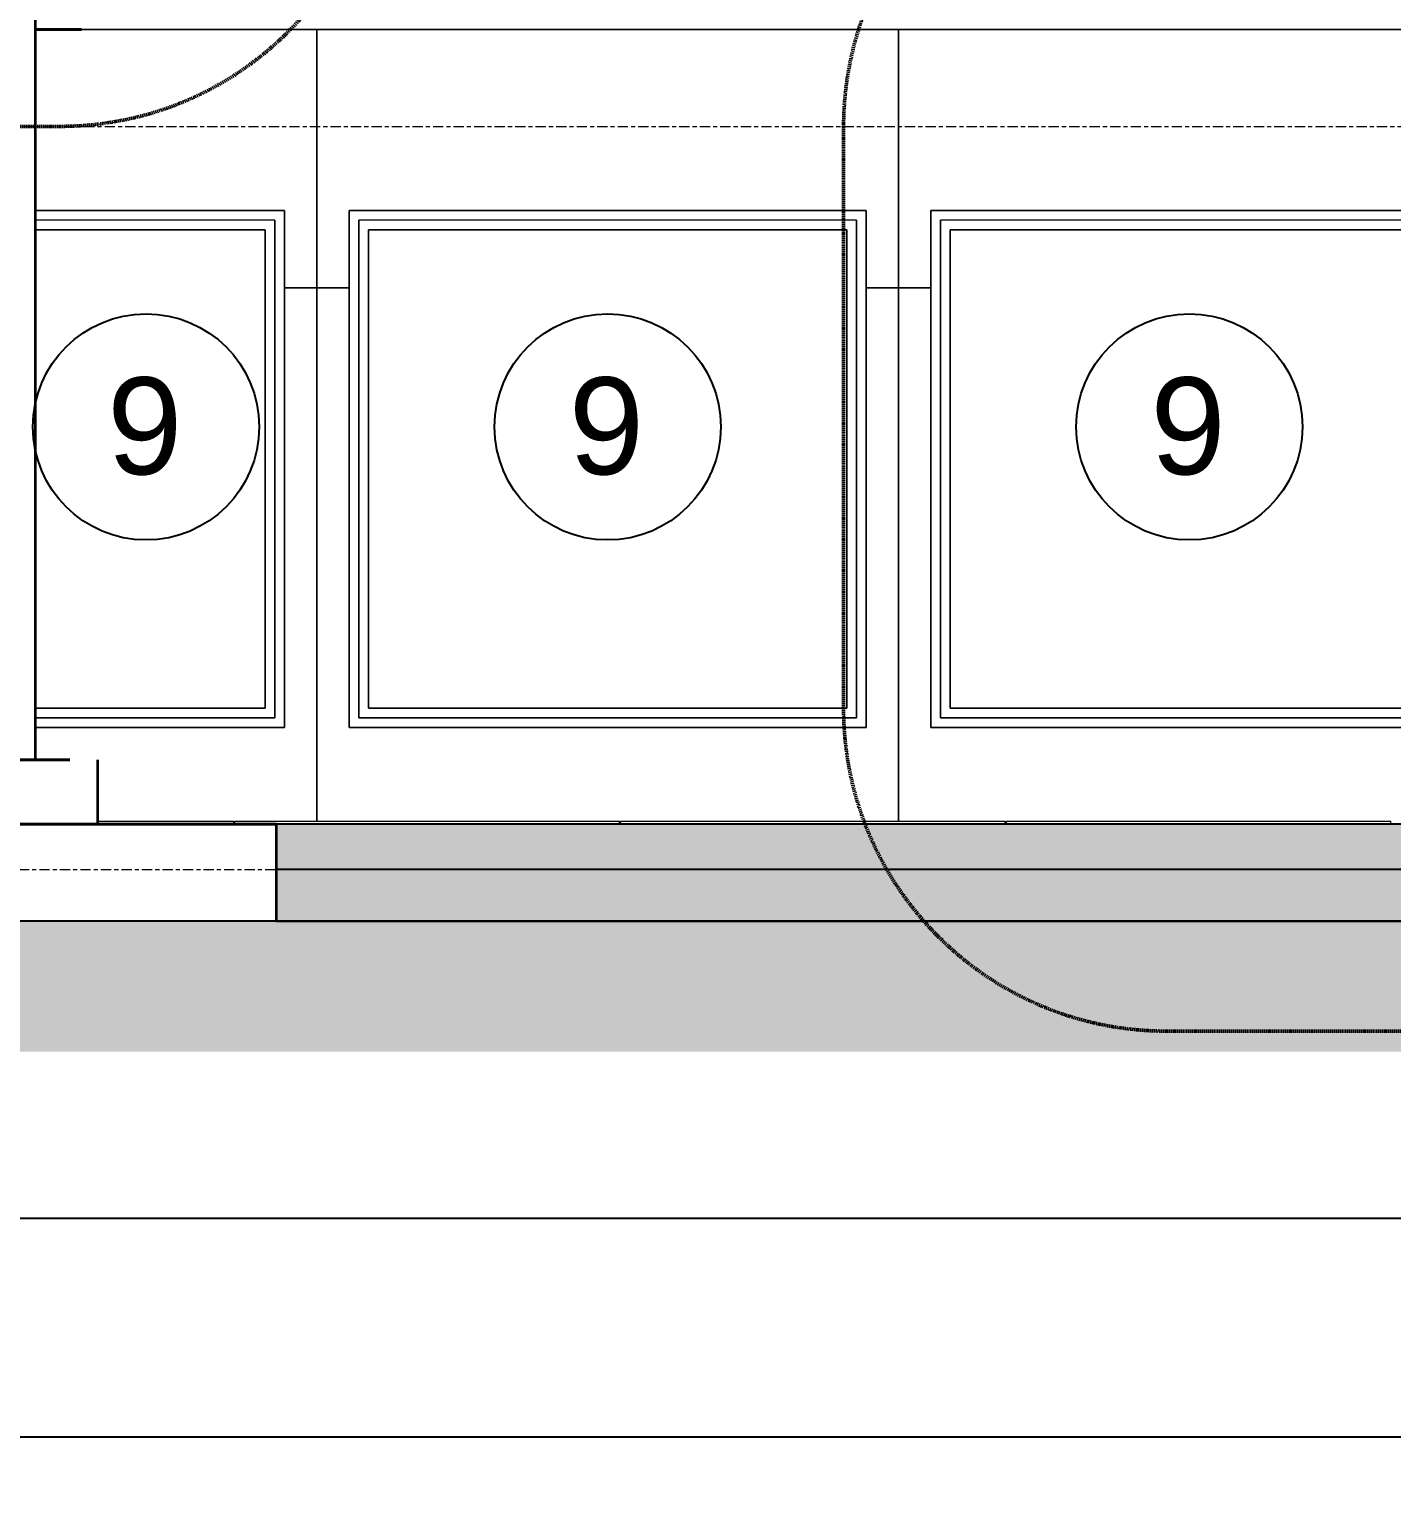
# Model space of a CAD drawing. Header units: millimetres. Extents: x 652554 to 1678317, y -308114 to 170803.
# Drawn here: x 750913 to 753021, y -100759 to -98481 of the extents above; entities that cross this region are included whole.
import ezdxf

# ---------------------------------------------------------------- set-up
doc = ezdxf.new("R2010")
doc.units = ezdxf.units.MM
doc.linetypes.add('Centre', pattern=[31.75, 6.35, -4.7625, 15.875, -4.7625])
doc.linetypes.add('DPA_Hidden 50', pattern=[3, 2, -1])
for name, color, linetype, lineweight in [('A-ANNO-DIMS', 7, 'Continuous', 9), ('A-ANNO-IDEN', 7, 'Continuous', 25), ('A-COLS-E', 7, 'Continuous', 35), ('A-DETL-GENF', 7, 'Continuous', 35), ('A-DETL-THIN', 7, 'Continuous', 25), ('A-FLOR-FNSH', 7, 'Continuous', 70), ('A-FLOR-LEVL', 7, 'Continuous', 9), ('A-FLOR-PATT', 7, 'Continuous', 70), ('A-GENM', 7, 'Continuous', 9), ('A-GLAZ-CURT', 7, 'Continuous', 9), ('E-LITE-EQPM', 7, 'Continuous', 35)]:
    doc.layers.add(name, color=color, linetype=linetype, lineweight=lineweight)
doc.styles.add('Arial_2', font='arial.ttf', dxfattribs={"height": 3})
doc.dimstyles.new('DPA-DIM-3_0_C-C', dxfattribs={"dimscale": 304.8, "dimtxt": 153.03891, "dimasz": 0.246063, "dimexe": 0.328084, "dimexo": 0.0625, "dimgap": 0.082021, "dimtad": 1, "dimdec": 0, "dimzin": 0, "dimdsep": 46, "dimtxsty": 'Arial_2', "dimblk1": 'DOTBLANK', "dimblk2": 'DOTBLANK', "dimsah": 1, "dimcen": 0.09, "dimdle": 0.328084, "dimclrd": 7, "dimclre": 7, "dimclrt": 7, "dimadec": 8, "dimazin": 0, "dimtfac": 1, "dimtdec": 4, "dimtix": 1, "dimtmove": 0, "dimatfit": 3, "dimfxl": 0.656168, "dimfxlon": 1, "dimtvp": 1, "dimtolj": 1, "dimtzin": 0, "dimarcsym": 2})
doc.dimstyles.new('DPA-DIM-3_0_T-T', dxfattribs={"dimscale": 304.8, "dimtxt": 153.03891, "dimasz": 0.328084, "dimexe": 0.328084, "dimexo": 0.0625, "dimgap": 0.082021, "dimtad": 1, "dimdec": 0, "dimzin": 0, "dimdsep": 46, "dimtxsty": 'Arial_2', "dimblk1": 'OBLIQUE', "dimblk2": 'OBLIQUE', "dimsah": 1, "dimcen": 0.09, "dimdle": 0.328084, "dimclrd": 7, "dimclre": 7, "dimclrt": 7, "dimadec": 8, "dimazin": 0, "dimtfac": 1, "dimtdec": 4, "dimtix": 1, "dimtmove": 0, "dimatfit": 3, "dimfxl": 0.656168, "dimfxlon": 1, "dimtvp": 1, "dimtolj": 1, "dimtzin": 0, "dimarcsym": 2})

# ---------------------------------------------------------------- blocks, each defined once
blk = doc.blocks.new('PPL-C-AECM-1-PP19-SE-M3-0001_rvt-1-2241-01 ENTRANCE 2 ENLARGED ELEVATION 1')
at = {"layer": 'A-FLOR-FNSH', "color": 7, "lineweight": 25}
blk.add_line((-619007.5, 101150), (-628220.8, 101150), dxfattribs=at)
blk = doc.blocks.new('DPA_Rectangular - 250 x 400 mm-V39-2241-01 ENTRANCE 2 ENLARGED ELEVATION 1')
at = {"layer": 'A-COLS-E', "color": 7}
for p, q in [((-628772.4, 102450), (-628695.3, 102450)), ((-628695.3, 102450), (-628772.4, 102450)), ((-628593.7, 102450), (-628522.4, 102450)), ((-628522.4, 102450), (-628593.7, 102450))]:
    blk.add_line(p, q, dxfattribs=at)
blk = doc.blocks.new('DPA_CP_Entrance Facade Base Panel - Facade Base Panel-V137-2241-01 ENTRANCE 2 ENLARGED ELEVATION 1')
at = {"layer": 'A-GLAZ-CURT', "color": 7}
for p, q in [((-629058.3, 102450), (-628695.3, 102450)), ((-628695.3, 102450), (-629058.3, 102450)), ((-629058.3, 101225), (-629058.3, 102450)), ((-629058.3, 102450), (-629058.3, 101225)), ((-628593.7, 102450), (-628158.3, 102450)), ((-628158.3, 102450), (-628593.7, 102450)), ((-628158.3, 102450), (-628158.3, 101225)), ((-628158.3, 102450), (-628158.3, 101225)), ((-629008.3, 101370), (-629008.3, 102170)), ((-629008.3, 102170), (-629008.3, 101370)), ((-629008.3, 102170), (-628695.3, 102170)), ((-628695.3, 102170), (-629008.3, 102170)), ((-628593.7, 102170), (-628208.3, 102170)), ((-628208.3, 102170), (-628593.7, 102170)), ((-628208.3, 102170), (-628208.3, 101370)), ((-628208.3, 101370), (-628208.3, 102170)), ((-628993.3, 101385), (-628993.3, 102155)), ((-628695.3, 102155), (-628993.3, 102155)), ((-628993.3, 102155), (-628993.3, 101385)), ((-628695.3, 102155), (-628993.3, 102155)), ((-628223.3, 102155), (-628593.7, 102155)), ((-628223.3, 102155), (-628593.7, 102155)), ((-628223.3, 102155), (-628223.3, 101385)), ((-628223.3, 101385), (-628223.3, 102155)), ((-628978.3, 101400), (-628978.3, 102140)), ((-628695.3, 102140), (-628978.3, 102140)), ((-628978.3, 102140), (-628978.3, 101400)), ((-628695.3, 102140), (-628978.3, 102140)), ((-628978.3, 102140), (-628978.3, 101400)), ((-628695.3, 102140), (-628978.3, 102140)), ((-628978.3, 102140), (-628695.3, 102140)), ((-628978.3, 101400), (-628978.3, 102140)), ((-628238.3, 102140), (-628593.7, 102140)), ((-628238.3, 102140), (-628593.7, 102140)), ((-628238.3, 102140), (-628593.7, 102140)), ((-628593.7, 102140), (-628238.3, 102140)), ((-628238.3, 102140), (-628238.3, 101400)), ((-628238.3, 101400), (-628238.3, 102140)), ((-628238.3, 101400), (-628238.3, 102140)), ((-628238.3, 102140), (-628238.3, 101400)), ((-629058.3, 102050), (-629008.3, 102050)), ((-629008.3, 102050), (-629058.3, 102050)), ((-629058.3, 101225), (-629058.3, 102050)), ((-629058.3, 102050), (-629058.3, 101225)), ((-628208.3, 102050), (-628158.3, 102050)), ((-628158.3, 102050), (-628208.3, 102050)), ((-628158.3, 102050), (-628158.3, 101225)), ((-628158.3, 102050), (-628158.3, 101225)), ((-628695.3, 101400), (-628978.3, 101400)), ((-628978.3, 101400), (-628695.3, 101400)), ((-628978.3, 101400), (-628695.3, 101400)), ((-628695.3, 101400), (-628978.3, 101400)), ((-628238.3, 101400), (-628593.7, 101400)), ((-628593.7, 101400), (-628238.3, 101400)), ((-628593.7, 101400), (-628238.3, 101400)), ((-628238.3, 101400), (-628593.7, 101400)), ((-628695.3, 101370), (-629008.3, 101370)), ((-629008.3, 101370), (-628695.3, 101370)), ((-628695.3, 101385), (-628993.3, 101385)), ((-628993.3, 101385), (-628695.3, 101385)), ((-628223.3, 101385), (-628593.7, 101385)), ((-628593.7, 101385), (-628223.3, 101385)), ((-628208.3, 101370), (-628593.7, 101370)), ((-628593.7, 101370), (-628208.3, 101370)), ((-628884, 101220), (-628882.1, 101220)), ((-628882.1, 101220), (-628884, 101220)), ((-628884, 101220), (-628882.1, 101220)), ((-628882.1, 101220), (-628884, 101220)), ((-628287.1, 101220), (-628285.2, 101220)), ((-628285.2, 101220), (-628287.1, 101220)), ((-628287.1, 101220), (-628285.2, 101220)), ((-628285.2, 101220), (-628287.1, 101220))]:
    blk.add_line(p, q, dxfattribs=at)
blk = doc.blocks.new('DPA_CP_Entrance Facade Base Panel - Facade Base Panel-V138-2241-01 ENTRANCE 2 ENLARGED ELEVATION 1')
at = {"layer": 'A-GLAZ-CURT', "color": 7}
for p, q in [((-628158.3, 102450), (-627258.3, 102450)), ((-627258.3, 102450), (-628158.3, 102450)), ((-628158.3, 101225), (-628158.3, 102450)), ((-628158.3, 102450), (-628158.3, 101225)), ((-627258.3, 102450), (-627258.3, 101225)), ((-627258.3, 102450), (-627258.3, 101225)), ((-628108.3, 101370), (-628108.3, 102170)), ((-628108.3, 102170), (-628108.3, 101370)), ((-628108.3, 102170), (-627308.3, 102170)), ((-627308.3, 102170), (-628108.3, 102170)), ((-627308.3, 102170), (-627308.3, 101370)), ((-627308.3, 101370), (-627308.3, 102170)), ((-628093.3, 101385), (-628093.3, 102155)), ((-627323.3, 102155), (-628093.3, 102155)), ((-628093.3, 102155), (-628093.3, 101385)), ((-627323.3, 102155), (-628093.3, 102155)), ((-627323.3, 102155), (-627323.3, 101385)), ((-627323.3, 101385), (-627323.3, 102155)), ((-628078.3, 101400), (-628078.3, 102140)), ((-627338.3, 102140), (-628078.3, 102140)), ((-628078.3, 102140), (-628078.3, 101400)), ((-627338.3, 102140), (-628078.3, 102140)), ((-628078.3, 102140), (-628078.3, 101400)), ((-627338.3, 102140), (-628078.3, 102140)), ((-628078.3, 102140), (-627338.3, 102140)), ((-628078.3, 101400), (-628078.3, 102140)), ((-627338.3, 102140), (-627338.3, 101400)), ((-627338.3, 101400), (-627338.3, 102140)), ((-627338.3, 101400), (-627338.3, 102140)), ((-627338.3, 102140), (-627338.3, 101400)), ((-628158.3, 102050), (-628108.3, 102050)), ((-628108.3, 102050), (-628158.3, 102050)), ((-628158.3, 101225), (-628158.3, 102050)), ((-628158.3, 102050), (-628158.3, 101225)), ((-627308.3, 102050), (-627258.3, 102050)), ((-627258.3, 102050), (-627308.3, 102050)), ((-627258.3, 102050), (-627258.3, 101225)), ((-627258.3, 102050), (-627258.3, 101225)), ((-627338.3, 101400), (-628078.3, 101400)), ((-628078.3, 101400), (-627338.3, 101400)), ((-628078.3, 101400), (-627338.3, 101400)), ((-627338.3, 101400), (-628078.3, 101400)), ((-627308.3, 101370), (-628108.3, 101370)), ((-628108.3, 101370), (-627308.3, 101370)), ((-627323.3, 101385), (-628093.3, 101385)), ((-628093.3, 101385), (-627323.3, 101385)), ((-627690.2, 101220), (-627688.7, 101220)), ((-627688.7, 101220), (-627690.2, 101220)), ((-627690.2, 101220), (-627688.7, 101220)), ((-627688.7, 101220), (-627690.2, 101220))]:
    blk.add_line(p, q, dxfattribs=at)
blk = doc.blocks.new('DPA_CP_Entrance Facade Base Panel - Facade Base Panel-V139-2241-01 ENTRANCE 2 ENLARGED ELEVATION 1')
at = {"layer": 'A-GLAZ-CURT', "color": 7}
for p, q in [((-627258.3, 102450), (-626358.3, 102450)), ((-626358.3, 102450), (-627258.3, 102450)), ((-627258.3, 101225), (-627258.3, 102450)), ((-627258.3, 102450), (-627258.3, 101225)), ((-626358.3, 102450), (-626358.3, 101225)), ((-626358.3, 102450), (-626358.3, 101225)), ((-627208.3, 101370), (-627208.3, 102170)), ((-627208.3, 102170), (-627208.3, 101370)), ((-627208.3, 102170), (-626408.3, 102170)), ((-626408.3, 102170), (-627208.3, 102170)), ((-626408.3, 102170), (-626408.3, 101370)), ((-626408.3, 101370), (-626408.3, 102170)), ((-627193.3, 101385), (-627193.3, 102155)), ((-626423.3, 102155), (-627193.3, 102155)), ((-627193.3, 102155), (-627193.3, 101385)), ((-626423.3, 102155), (-627193.3, 102155)), ((-626423.3, 102155), (-626423.3, 101385)), ((-626423.3, 101385), (-626423.3, 102155)), ((-627178.3, 101400), (-627178.3, 102140)), ((-626438.3, 102140), (-627178.3, 102140)), ((-627178.3, 102140), (-627178.3, 101400)), ((-626438.3, 102140), (-627178.3, 102140)), ((-627178.3, 102140), (-627178.3, 101400)), ((-626438.3, 102140), (-627178.3, 102140)), ((-627178.3, 102140), (-626438.3, 102140)), ((-627178.3, 101400), (-627178.3, 102140)), ((-626438.3, 102140), (-626438.3, 101400)), ((-626438.3, 101400), (-626438.3, 102140)), ((-626438.3, 101400), (-626438.3, 102140)), ((-626438.3, 102140), (-626438.3, 101400)), ((-627258.3, 102050), (-627208.3, 102050)), ((-627208.3, 102050), (-627258.3, 102050)), ((-627258.3, 101225), (-627258.3, 102050)), ((-627258.3, 102050), (-627258.3, 101225)), ((-626408.3, 102050), (-626358.3, 102050)), ((-626358.3, 102050), (-626408.3, 102050)), ((-626358.3, 102050), (-626358.3, 101225)), ((-626358.3, 102050), (-626358.3, 101225)), ((-626438.3, 101400), (-627178.3, 101400)), ((-627178.3, 101400), (-626438.3, 101400)), ((-627178.3, 101400), (-626438.3, 101400)), ((-626438.3, 101400), (-627178.3, 101400)), ((-626408.3, 101370), (-627208.3, 101370)), ((-627208.3, 101370), (-626408.3, 101370)), ((-626423.3, 101385), (-627193.3, 101385)), ((-627193.3, 101385), (-626423.3, 101385)), ((-627093.3, 101220), (-627091.4, 101220)), ((-627091.4, 101220), (-627093.3, 101220)), ((-627093.3, 101220), (-627091.4, 101220)), ((-627091.4, 101220), (-627093.3, 101220)), ((-626496.4, 101220), (-626494.5, 101220)), ((-626494.5, 101220), (-626496.4, 101220)), ((-626496.4, 101220), (-626494.5, 101220)), ((-626494.5, 101220), (-626496.4, 101220))]:
    blk.add_line(p, q, dxfattribs=at)
blk = doc.blocks.new('DPA_Drainage Gutter_Landscape_Type A - DPA_Drainage Gutter_Landscape_Type A-17959221-2241-01 ENTRANCE 2 ENLARGED ELEVATION 1')
at = {"layer": 'A-GENM', "color": 7}
for p, q in [((-628497.8, 101225), (-628287.1, 101225)), ((-628497.8, 101225), (-628488.1, 101225)), ((-628497.8, 101225), (-628488.1, 101225)), ((-628497.8, 101225), (-628294.1, 101225)), ((-628497.8, 101225), (-628294.1, 101225)), ((-628481.1, 101225), (-628468.1, 101225)), ((-628481.1, 101225), (-628468.1, 101225)), ((-628461.1, 101225), (-628448.1, 101225)), ((-628461.1, 101225), (-628448.1, 101225)), ((-628441.1, 101225), (-628428.1, 101225)), ((-628441.1, 101225), (-628428.1, 101225)), ((-628421.1, 101225), (-628408.7, 101225)), ((-628421.1, 101225), (-628408.7, 101225)), ((-628401.1, 101225), (-628388.1, 101225)), ((-628401.1, 101225), (-628388.1, 101225)), ((-628381.1, 101225), (-628368.1, 101225)), ((-628381.1, 101225), (-628368.1, 101225)), ((-628361.1, 101225), (-628348.1, 101225)), ((-628361.1, 101225), (-628348.1, 101225)), ((-628341.1, 101225), (-628328.1, 101225)), ((-628341.1, 101225), (-628328.1, 101225)), ((-628321.1, 101225), (-628308.1, 101225)), ((-628321.1, 101225), (-628308.1, 101225)), ((-628301.1, 101225), (-628294.1, 101225)), ((-628301.1, 101225), (-628294.1, 101225)), ((-628287.1, 101220), (-628287.1, 101225)), ((-628285.2, 101225), (-627690.2, 101225)), ((-628285.2, 101220), (-628285.2, 101225)), ((-628278.2, 101225), (-628271.2, 101225)), ((-628278.2, 101225), (-628271.2, 101225)), ((-628278.2, 101225), (-627697.2, 101225)), ((-628278.2, 101225), (-627697.2, 101225)), ((-628264.2, 101225), (-628251.2, 101225)), ((-628264.2, 101225), (-628251.2, 101225)), ((-628244.2, 101225), (-628231.2, 101225)), ((-628244.2, 101225), (-628231.2, 101225)), ((-628224.2, 101225), (-628211.2, 101225)), ((-628224.2, 101225), (-628211.2, 101225)), ((-628204.2, 101225), (-628191.2, 101225)), ((-628204.2, 101225), (-628191.2, 101225)), ((-628184.2, 101225), (-628171.2, 101225)), ((-628184.2, 101225), (-628171.2, 101225)), ((-628164.2, 101225), (-628151.2, 101225)), ((-628164.2, 101225), (-628151.2, 101225)), ((-628144.2, 101225), (-628131.2, 101225)), ((-628144.2, 101225), (-628131.2, 101225)), ((-628124.2, 101225), (-628111.2, 101225)), ((-628124.2, 101225), (-628111.2, 101225)), ((-628104.2, 101225), (-628091.2, 101225)), ((-628104.2, 101225), (-628091.2, 101225)), ((-628084.2, 101225), (-628071.2, 101225)), ((-628084.2, 101225), (-628071.2, 101225)), ((-628064.2, 101225), (-628051.2, 101225)), ((-628064.2, 101225), (-628051.2, 101225)), ((-628044.2, 101225), (-628031.2, 101225)), ((-628044.2, 101225), (-628031.2, 101225)), ((-628024.2, 101225), (-628011.2, 101225)), ((-628024.2, 101225), (-628011.2, 101225)), ((-628004.2, 101225), (-627991.2, 101225)), ((-628004.2, 101225), (-627991.2, 101225)), ((-627984.2, 101225), (-627971.2, 101225)), ((-627984.2, 101225), (-627971.2, 101225)), ((-627964.2, 101225), (-627951.2, 101225)), ((-627964.2, 101225), (-627951.2, 101225)), ((-627944.2, 101225), (-627931.2, 101225)), ((-627944.2, 101225), (-627931.2, 101225)), ((-627924.2, 101225), (-627911.2, 101225)), ((-627924.2, 101225), (-627911.2, 101225)), ((-627904.2, 101225), (-627891.2, 101225)), ((-627904.2, 101225), (-627891.2, 101225)), ((-627884.2, 101225), (-627871.2, 101225)), ((-627884.2, 101225), (-627871.2, 101225)), ((-627864.2, 101225), (-627851.2, 101225)), ((-627864.2, 101225), (-627851.2, 101225)), ((-627844.2, 101225), (-627831.2, 101225)), ((-627844.2, 101225), (-627831.2, 101225)), ((-627824.2, 101225), (-627811.2, 101225)), ((-627824.2, 101225), (-627811.2, 101225)), ((-627804.2, 101225), (-627791.2, 101225)), ((-627804.2, 101225), (-627791.2, 101225)), ((-627784.2, 101225), (-627771.2, 101225)), ((-627784.2, 101225), (-627771.2, 101225)), ((-627764.2, 101225), (-627751.2, 101225)), ((-627764.2, 101225), (-627751.2, 101225)), ((-627744.2, 101225), (-627731.2, 101225)), ((-627744.2, 101225), (-627731.2, 101225)), ((-627724.2, 101225), (-627711.2, 101225)), ((-627724.2, 101225), (-627711.2, 101225)), ((-627704.2, 101225), (-627697.2, 101225)), ((-627704.2, 101225), (-627697.2, 101225)), ((-627690.2, 101220), (-627690.2, 101225)), ((-627688.3, 101225), (-627093.3, 101225)), ((-627688.3, 101220), (-627688.3, 101225)), ((-627681.3, 101225), (-627674.3, 101225)), ((-627681.3, 101225), (-627674.3, 101225)), ((-627681.3, 101225), (-627100.3, 101225)), ((-627681.3, 101225), (-627100.3, 101225)), ((-627667.3, 101225), (-627654.3, 101225)), ((-627667.3, 101225), (-627654.3, 101225)), ((-627647.3, 101225), (-627634.3, 101225)), ((-627647.3, 101225), (-627634.3, 101225)), ((-627627.3, 101225), (-627614.3, 101225)), ((-627627.3, 101225), (-627614.3, 101225)), ((-627607.3, 101225), (-627594.3, 101225)), ((-627607.3, 101225), (-627594.3, 101225)), ((-627587.3, 101225), (-627574.3, 101225)), ((-627587.3, 101225), (-627574.3, 101225)), ((-627567.3, 101225), (-627554.3, 101225)), ((-627567.3, 101225), (-627554.3, 101225)), ((-627547.3, 101225), (-627534.3, 101225)), ((-627547.3, 101225), (-627534.3, 101225)), ((-627527.3, 101225), (-627514.3, 101225)), ((-627527.3, 101225), (-627514.3, 101225)), ((-627507.3, 101225), (-627494.3, 101225)), ((-627507.3, 101225), (-627494.3, 101225)), ((-627487.3, 101225), (-627474.3, 101225)), ((-627487.3, 101225), (-627474.3, 101225)), ((-627467.3, 101225), (-627454.3, 101225)), ((-627467.3, 101225), (-627454.3, 101225)), ((-627447.3, 101225), (-627434.7, 101225)), ((-627447.3, 101225), (-627434.7, 101225)), ((-627427.3, 101225), (-627414.3, 101225)), ((-627427.3, 101225), (-627414.3, 101225)), ((-627407.3, 101225), (-627394.3, 101225)), ((-627407.3, 101225), (-627394.3, 101225)), ((-627387.3, 101225), (-627374.3, 101225)), ((-627387.3, 101225), (-627374.3, 101225)), ((-627367.3, 101225), (-627354.3, 101225)), ((-627367.3, 101225), (-627354.3, 101225)), ((-627347.3, 101225), (-627334.3, 101225)), ((-627347.3, 101225), (-627334.3, 101225)), ((-627327.3, 101225), (-627314.3, 101225)), ((-627327.3, 101225), (-627314.3, 101225)), ((-627307.3, 101225), (-627294.3, 101225)), ((-627307.3, 101225), (-627294.3, 101225)), ((-627287.3, 101225), (-627274.3, 101225)), ((-627287.3, 101225), (-627274.3, 101225)), ((-627267.3, 101225), (-627254.3, 101225)), ((-627267.3, 101225), (-627254.3, 101225)), ((-627247.3, 101225), (-627234.3, 101225)), ((-627247.3, 101225), (-627234.3, 101225)), ((-627227.3, 101225), (-627214.3, 101225)), ((-627227.3, 101225), (-627214.3, 101225)), ((-627207.3, 101225), (-627194.3, 101225)), ((-627207.3, 101225), (-627194.3, 101225)), ((-627187.3, 101225), (-627174.3, 101225)), ((-627187.3, 101225), (-627174.3, 101225)), ((-627167.3, 101225), (-627154.3, 101225)), ((-627167.3, 101225), (-627154.3, 101225)), ((-627147.3, 101225), (-627134.3, 101225)), ((-627147.3, 101225), (-627134.3, 101225)), ((-627127.3, 101225), (-627114.3, 101225)), ((-627127.3, 101225), (-627114.3, 101225)), ((-627107.3, 101225), (-627100.3, 101225)), ((-627107.3, 101225), (-627100.3, 101225)), ((-627093.3, 101220), (-627093.3, 101225)), ((-627091.4, 101225), (-626496.4, 101225)), ((-627091.4, 101220), (-627091.4, 101225)), ((-627084.4, 101225), (-627077.4, 101225)), ((-627084.4, 101225), (-627077.4, 101225)), ((-627084.4, 101225), (-626503.4, 101225)), ((-627084.4, 101225), (-626503.4, 101225)), ((-627070.4, 101225), (-627057.4, 101225)), ((-627070.4, 101225), (-627057.4, 101225)), ((-627050.4, 101225), (-627037.4, 101225)), ((-627050.4, 101225), (-627037.4, 101225)), ((-627030.4, 101225), (-627017.4, 101225)), ((-627030.4, 101225), (-627017.4, 101225)), ((-627010.4, 101225), (-626997.4, 101225)), ((-627010.4, 101225), (-626997.4, 101225)), ((-626990.4, 101225), (-626977.4, 101225)), ((-626990.4, 101225), (-626977.4, 101225)), ((-626970.4, 101225), (-626957.4, 101225)), ((-626970.4, 101225), (-626957.4, 101225)), ((-626950.4, 101225), (-626937.4, 101225)), ((-626950.4, 101225), (-626937.4, 101225)), ((-626930.4, 101225), (-626917.4, 101225)), ((-626930.4, 101225), (-626917.4, 101225)), ((-626910.4, 101225), (-626897.4, 101225)), ((-626910.4, 101225), (-626897.4, 101225)), ((-626890.4, 101225), (-626877.4, 101225)), ((-626890.4, 101225), (-626877.4, 101225)), ((-626870.4, 101225), (-626857.4, 101225)), ((-626870.4, 101225), (-626857.4, 101225)), ((-626850.4, 101225), (-626837.4, 101225)), ((-626850.4, 101225), (-626837.4, 101225)), ((-626830.4, 101225), (-626817.4, 101225)), ((-626830.4, 101225), (-626817.4, 101225)), ((-626810.4, 101225), (-626797.4, 101225)), ((-626810.4, 101225), (-626797.4, 101225)), ((-626790.4, 101225), (-626777.4, 101225)), ((-626790.4, 101225), (-626777.4, 101225)), ((-626770.4, 101225), (-626757.4, 101225)), ((-626770.4, 101225), (-626757.4, 101225)), ((-626750.4, 101225), (-626737.4, 101225)), ((-626750.4, 101225), (-626737.4, 101225)), ((-626730.4, 101225), (-626717.4, 101225)), ((-626730.4, 101225), (-626717.4, 101225)), ((-626710.4, 101225), (-626697.4, 101225)), ((-626710.4, 101225), (-626697.4, 101225)), ((-626690.4, 101225), (-626677.4, 101225)), ((-626690.4, 101225), (-626677.4, 101225)), ((-626670.4, 101225), (-626657.4, 101225)), ((-626670.4, 101225), (-626657.4, 101225)), ((-626650.4, 101225), (-626637.4, 101225)), ((-626650.4, 101225), (-626637.4, 101225)), ((-626630.1, 101225), (-626617.4, 101225)), ((-626630.1, 101225), (-626617.4, 101225)), ((-626610.4, 101225), (-626597.4, 101225)), ((-626610.4, 101225), (-626597.4, 101225)), ((-626590.4, 101225), (-626577.4, 101225)), ((-626590.4, 101225), (-626577.4, 101225)), ((-626570.4, 101225), (-626557.4, 101225)), ((-626570.4, 101225), (-626557.4, 101225)), ((-626550.4, 101225), (-626537.4, 101225)), ((-626550.4, 101225), (-626537.4, 101225)), ((-626530.4, 101225), (-626517.4, 101225)), ((-626530.4, 101225), (-626517.4, 101225)), ((-626510.4, 101225), (-626503.4, 101225)), ((-626510.4, 101225), (-626503.4, 101225)), ((-626496.4, 101220), (-626496.4, 101225))]:
    blk.add_line(p, q, dxfattribs=at)
blk = doc.blocks.new('ACM_L14 - LED Street Light Luminaire with Wide Light - PRA4-CB-8-17314108-2241-01 ENTRANCE 2 ENLARGED ELEVATION 1')
at = {"layer": 'E-LITE-EQPM', "color": 7}
for p, q in [((-628593.7, 101320), (-628593.7, 113220)), ((-628749.5, 101320), (-628540.7, 101320)), ((-628540.7, 101320), (-628749.5, 101320)), ((-628497.4, 101220), (-628497.4, 101320)), ((-628540.7, 101220), (-628792.3, 101220)), ((-628749.5, 101220), (-628497.8, 101220)), ((-628645.1, 101220), (-628220.8, 101220)), ((-628220.8, 101220), (-628645.1, 101220)), ((-628497.4, 101220), (-628540.7, 101220)), ((-628220.8, 101070), (-628220.8, 101220))]:
    blk.add_line(p, q, dxfattribs=at)
blk = doc.blocks.new('DPA_AN_Callout - DPA_AN_Callout-15542933-2241-01 ENTRANCE 2 ENLARGED ELEVATION 1')
at = {"layer": 'A-DETL-GENF', "color": 7, "linetype": 'DPA_Hidden 50', "lineweight": 50}
blk.add_line((-628556.3, 102300), (-628787, 102300), dxfattribs=at)
blk.add_arc((-628556.3, 102800), 500, 270, 0, dxfattribs=at)
blk = doc.blocks.new('DPA_AN_Callout - DPA_AN_Callout-15543106-2241-01 ENTRANCE 2 ENLARGED ELEVATION 1')
at = {"layer": 'A-DETL-GENF', "color": 7, "linetype": 'DPA_Hidden 50', "lineweight": 50}
for p, q in [((-627343.4, 101400), (-627343.4, 102298.7)), ((-625587.1, 100900), (-626843.4, 100900))]:
    blk.add_line(p, q, dxfattribs=at)
for centre, start, end in [((-626843.4, 102298.7), 90, 180), ((-626843.4, 101400), 180, 270)]:
    blk.add_arc(centre, 500, start, end, dxfattribs=at)
blk = doc.blocks.new('_DotBlank')
at = {"color": 7, "linetype": 'ByBlock', "lineweight": -2}
blk.add_line((-0.5, 0), (-1, 0), dxfattribs=at)
blk.add_circle((0, 0), 0.5, dxfattribs=at)
blk = doc.blocks.new('*D1407')
at = {"layer": 'A-ANNO-DIMS', "color": 7, "lineweight": -2, "transparency": 16777216}
for p, q in [((746599.2, -100478), (746599.2, -100759)), ((754899.2, -100478), (754899.2, -100759)), ((746674.2, -100659), (754824.2, -100659))]:
    blk.add_line(p, q, dxfattribs=at)
at = {"layer": 'Defpoints', "color": 7, "transparency": 16777216}
for p in [(746599.2, -100459), (754899.2, -100459), (754899.2, -100659)]:
    blk.add_point(p, dxfattribs=at)
at = {"layer": 'A-ANNO-DIMS', "color": 7, "lineweight": -2, "transparency": 16777216, "xscale": 75, "yscale": 75, "zscale": 75, "rotation": 180}
blk.add_blockref('_DotBlank', (746599.2, -100659), dxfattribs=at)
at = {"layer": 'A-ANNO-DIMS', "color": 7, "lineweight": -2, "transparency": 16777216, "xscale": 75, "yscale": 75, "zscale": 75}
blk.add_blockref('_DotBlank', (754899.2, -100659), dxfattribs=at)
at = {"layer": 'A-ANNO-DIMS', "color": 7, "transparency": 16777216, "insert": (750749.2, -100632.4), "char_height": 3, "width": 553.765, "attachment_point": 5, "style": 'Arial_2'}
blk.add_mtext('\\A1;8300', dxfattribs=at)
blk = doc.blocks.new('_Oblique')
at = {"color": 7, "linetype": 'ByBlock', "lineweight": -2}
blk.add_line((-0.5, -0.5), (0.5, 0.5), dxfattribs=at)
blk = doc.blocks.new('*D1392')
at = {"layer": 'A-ANNO-DIMS', "color": 7, "lineweight": -2, "transparency": 16777216}
for p, q in [((746184.2, -100139.7), (746184.2, -100420.6)), ((754289.2, -100139.7), (754289.2, -100420.6)), ((746084.2, -100320.6), (754389.2, -100320.6))]:
    blk.add_line(p, q, dxfattribs=at)
at = {"layer": 'Defpoints', "color": 7, "transparency": 16777216}
for p in [(746184.2, -100120.6), (754289.2, -100120.6), (754289.2, -100320.6)]:
    blk.add_point(p, dxfattribs=at)
at = {"layer": 'A-ANNO-DIMS', "color": 7, "lineweight": -2, "transparency": 16777216, "xscale": 100, "yscale": 100, "zscale": 100, "rotation": 180}
blk.add_blockref('_Oblique', (746184.2, -100320.6), dxfattribs=at)
at = {"layer": 'A-ANNO-DIMS', "color": 7, "lineweight": -2, "transparency": 16777216, "xscale": 100, "yscale": 100, "zscale": 100}
blk.add_blockref('_Oblique', (754289.2, -100320.6), dxfattribs=at)
at = {"layer": 'A-ANNO-DIMS', "color": 7, "transparency": 16777216, "insert": (750236.7, -100294.1), "char_height": 3, "width": 553.765, "attachment_point": 5, "style": 'Arial_2'}
blk.add_mtext('\\A1;8105', dxfattribs=at)
blk = doc.blocks.new('DPA_TAG_Multi Tags_Specific - Exterior-18332815-2241-01 ENTRANCE 2 ENLARGED ELEVATION 1')
at = {"layer": 'A-ANNO-IDEN', "color": 7}
blk.add_circle((-633898.2, 114308.8), 175, dxfattribs=at)

msp = doc.modelspace()

# ---------------------------------------------------------------- hatches: boundary and pattern name
at = {"layer": 'A-DETL-GENF', "lineweight": 9}
h = msp.add_hatch(dxfattribs=at)
h.set_pattern_fill('FP_9', style=0, pattern_type=2)
h.set_pattern_definition([(45, (755994.4, -200931.02), (0, 224.5064), [158.75, -158.75]), (45, (755952.3, -200888.92), (0, 224.5064), [158.75, -158.75]), (45, (755910.2, -200846.83), (0, 224.5064), [158.75, -158.75]), (135, (755910.2, -200818.76), (-224.5064, 1e-14), [158.75, -158.75]), (135, (755952.3, -200776.67), (-224.5064, 1e-14), [158.75, -158.75]), (135, (755994.4, -200734.57), (-224.5064, 1e-14), [158.75, -158.75])])
h.paths.add_polyline_path([(738827.0747, -100062.6131), (760509.0696, -100062.6131), (760509.0696, -99861.019), (738827.0747, -99861.019)])
at = {"layer": 'A-FLOR-PATT', "lineweight": 9}
h = msp.add_hatch(dxfattribs=at)
h.set_pattern_fill('FP_1', style=0, pattern_type=2)
h.set_pattern_definition([(50, (755994.4, -200931.02), (364.3679, -31.8783), [38.1, -419.1]), (355, (755994.4, -200931.02), (-70.4859, 382.1133), [30.48, -335.28]), (100.451, (756024.76, -200933.68), (293.885, 350.2334), [32.38, -356.18]), (46.184, (755994.4, -200829.4), (542.1585, -84.0858), [57.15, -628.65]), (96.636, (756039.57, -200836.4), (474.805, 494.8554), [48.57, -534.27]), (351.184, (755994.4, -200829.4), (474.8102, 494.85), [45.72, -502.92]), (21, (756045.2, -200854.82), (303.2285, -204.5305), [38.1, -419.1]), (326, (756045.2, -200854.82), (123.6039, 368.376), [30.48, -335.28]), (71.451, (756070.46, -200871.86), (426.8341, 163.8427), [32.38, -356.18]), (37.5, (755994.4, -200931.02), (6.17665, 169.11015), [16.764, -314.452, 16.764, -323.596, -336.55]), (37.5, (755994.4, -200931.02), (6.17665, 169.11015), [-671.576, 16.764, -319.786]), (7.5, (755994.4, -200931.02), (133.63888, 200.3615), [16.764, -177.292, 16.764, -306.832, -128.27]), (7.5, (755994.4, -200931.02), (133.63888, 200.3615), [-517.652, 16.764, -111.506]), (327.5, (755881.11, -200931.02), (271.18182, -11.45836), [16.764, -110.236, 16.764, -379.476, -525.78]), (327.5, (755881.11, -200931.02), (271.18182, -11.45836), [-523.24, 16.764, -509.016]), (317.5, (755830.3, -200931.02), (296.2585, 50.85285), [16.764, -148.336, 16.764, -246.38, -373.38]), (317.5, (755830.3, -200931.02), (296.2585, 50.85285), [-428.244, 16.764, -356.616])])
h.paths.add_polyline_path([(749159.9004, -99861.019), (750447.1965, -99861.019), (750447.1965, -99711.019), (745767.6922, -99711.019), (745767.6922, -99861.019), (748990.5098, -99861.019)])
h.paths.add_polyline_path([(754072.2274, -99861.019), (754219.175, -99861.019), (754219.175, -99711.019), (751295.7247, -99711.019), (751295.7247, -99861.019), (753733.4462, -99861.019)])

# ---------------------------------------------------------------- linework, layer by layer
at = {"layer": 'A-DETL-THIN', "color": 7}
msp.add_line((760509.0696, -99861.019), (738827.0747, -99861.019), dxfattribs=at)
at = {"layer": 'A-FLOR-FNSH', "color": 7, "lineweight": 25}
for p, q in [((754219.175, -99711.019), (745767.6922, -99711.019)), ((751295.7247, -99861.019), (754219.175, -99861.019))]:
    msp.add_line(p, q, dxfattribs=at)
at = {"layer": 'A-FLOR-LEVL', "color": 7, "linetype": 'Centre'}
for p, q in [((741176.3131, -98631.019), (763874.9509, -98631.019)), ((738408.1734, -99711.019), (763874.9509, -99711.019)), ((738408.1734, -99781.019), (763167.6491, -99781.019))]:
    msp.add_line(p, q, dxfattribs=at)

# ---------------------------------------------------------------- block references
at = {"color": 7, "lineweight": 5}
msp.add_blockref('PPL-C-AECM-1-PP19-SE-M3-0001_rvt-1-2241-01 ENTRANCE 2 ENLARGED ELEVATION 1', (1379516.5465, -200931.019), dxfattribs=at)
at = {"layer": 'A-ANNO-IDEN', "color": 7}
for p in [(1384992.0899, -213404.8219), (1385706.3644, -213404.8219), (1386606.3644, -213404.8219)]:
    msp.add_blockref('DPA_TAG_Multi Tags_Specific - Exterior-18332815-2241-01 ENTRANCE 2 ENLARGED ELEVATION 1', p, dxfattribs=at)
at = {"layer": 'A-COLS-E', "color": 7}
msp.add_blockref('DPA_Rectangular - 250 x 400 mm-V39-2241-01 ENTRANCE 2 ENLARGED ELEVATION 1', (1379516.5465, -200931.019), dxfattribs=at)
at = {"layer": 'A-DETL-GENF', "color": 7}
for name in ['DPA_AN_Callout - DPA_AN_Callout-15542933-2241-01 ENTRANCE 2 ENLARGED ELEVATION 1', 'DPA_AN_Callout - DPA_AN_Callout-15543106-2241-01 ENTRANCE 2 ENLARGED ELEVATION 1']:
    msp.add_blockref(name, (1379516.5465, -200931.019), dxfattribs=at)
at = {"layer": 'A-GENM', "color": 7}
msp.add_blockref('DPA_Drainage Gutter_Landscape_Type A - DPA_Drainage Gutter_Landscape_Type A-17959221-2241-01 ENTRANCE 2 ENLARGED ELEVATION 1', (1379516.5465, -200931.019), dxfattribs=at)
at = {"layer": 'A-GLAZ-CURT', "color": 7}
for name in ['DPA_CP_Entrance Facade Base Panel - Facade Base Panel-V137-2241-01 ENTRANCE 2 ENLARGED ELEVATION 1', 'DPA_CP_Entrance Facade Base Panel - Facade Base Panel-V138-2241-01 ENTRANCE 2 ENLARGED ELEVATION 1', 'DPA_CP_Entrance Facade Base Panel - Facade Base Panel-V139-2241-01 ENTRANCE 2 ENLARGED ELEVATION 1']:
    msp.add_blockref(name, (1379516.5465, -200931.019), dxfattribs=at)
at = {"layer": 'E-LITE-EQPM', "color": 7}
msp.add_blockref('ACM_L14 - LED Street Light Luminaire with Wide Light - PRA4-CB-8-17314108-2241-01 ENTRANCE 2 ENLARGED ELEVATION 1', (1379516.5465, -200931.019), dxfattribs=at)

# ---------------------------------------------------------------- texts
at = {"layer": 'A-ANNO-IDEN', "color": 7, "lineweight": 9, "char_height": 150, "width": 144.30375, "attachment_point": 1, "style": 'Arial_2'}
for insert in [(751033.6046, -99019.4348), (751747.879, -99019.4348), (752647.879, -99019.4348)]:
    msp.add_mtext('9', dxfattribs=dict(at, insert=insert))

# ---------------------------------------------------------------- dimensions: what is measured, and where the dimension line sits
at = {"layer": 'A-ANNO-DIMS', "color": 7}
for base, p1, p2, dimstyle, override, picture, middle in [((754289.175, -100320.6253), (746184.1521, -100120.6253), (754289.175, -100120.6253), 'DPA-DIM-3_0_T-T', {"dimpost": '<>', "dimclrd": 7, "dimclre": 7, "dimclrt": 7, "dimfxl": 8105.022902}, '*D1392', (750236.6635, -100294.0936)), ((754899.1726, -100658.9542), (746599.1726, -100458.9542), (754899.1726, -100458.9542), 'DPA-DIM-3_0_C-C', {"dimpost": '<>', "dimclrd": 7, "dimclre": 7, "dimclrt": 7, "dimfxl": 8300}, '*D1407', (750749.1726, -100632.4214))]:
    dim = msp.add_linear_dim(base=base, p1=p1, p2=p2, dimstyle=dimstyle, override=override, dxfattribs=at)
    dim.commit()
    dim.dimension.update_dxf_attribs({"geometry": picture, "text_midpoint": middle})

doc.saveas('drawing.dxf')
